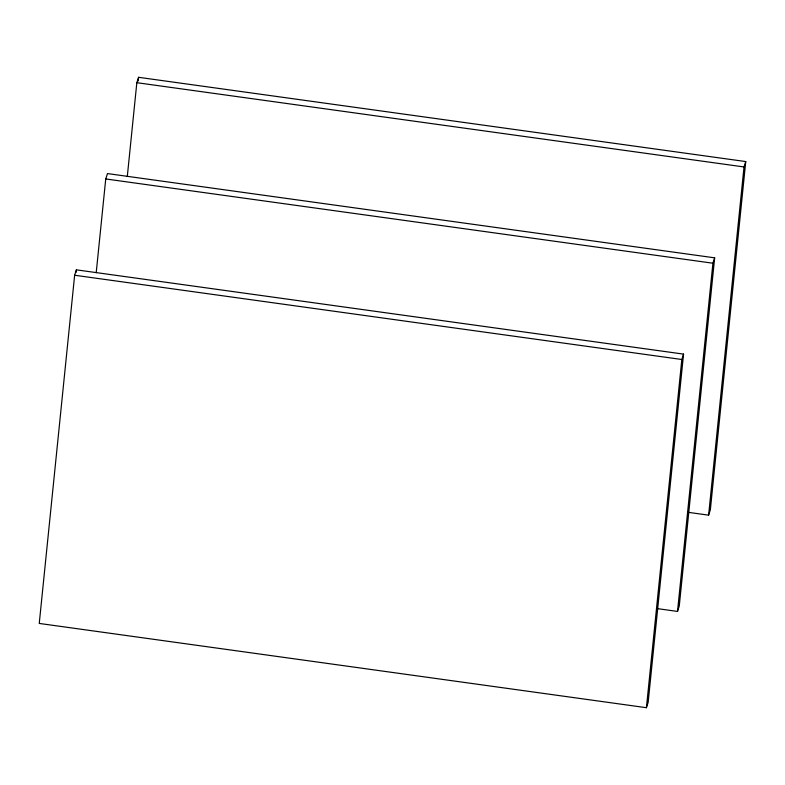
<?xml version="1.0" encoding="UTF-8"?>
<svg xmlns="http://www.w3.org/2000/svg" width="785" height="785" viewBox="0 0 785 785"><rect width="100%" height="100%" fill="white"/><g stroke="black" fill="none" stroke-linecap="round" stroke-linejoin="round"><path stroke-width="1.18" d="M74.644 275.241L39.25 623.437L646.418 707.697L648.165 702.31L683.558 354.113L76.39 269.844L74.644 275.241L681.822 359.501L683.558 354.113M76.135 272.287L76.39 269.844M96.212 272.709L105.74 178.96L107.486 173.573L714.654 257.833L679.26 606.04L677.514 611.427L656.868 608.561M127.307 176.439L136.835 82.69L138.582 77.303L745.75 161.563L710.356 509.759L708.61 515.156L687.964 512.291M138.209 80.953L138.582 77.303M646.418 707.697L681.822 359.501M677.514 611.427L712.917 263.22L714.654 257.833M708.61 515.156L744.013 166.95L745.75 161.563M136.835 82.69L744.013 166.95M105.74 178.96L712.917 263.22"/></g></svg>
